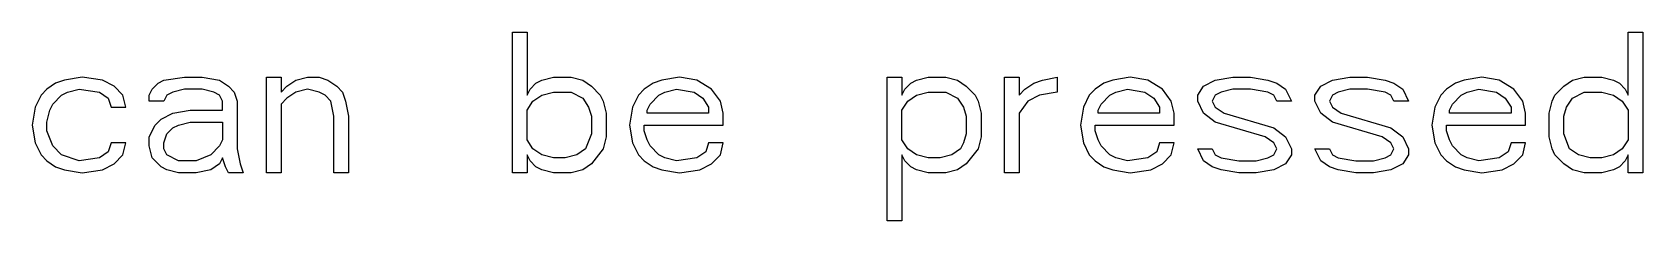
# Model space of a CAD drawing. Header units: millimetres. Extents: x 0 to 594, y 0 to 420.
# Drawn here: x 253.11 to 294.47, y 292.44 to 297.28 of the extents above; entities that cross this region are included whole.
import ezdxf

# ---------------------------------------------------------------- set-up
doc = ezdxf.new("R2010")
doc.units = ezdxf.units.MM
doc.header["$LTSCALE"] = 32.67
doc.layers.add('5_CURVES', color=7, linetype='CONTINUOUS')

msp = doc.modelspace()

# ---------------------------------------------------------------- linework, layer by layer
at = {"layer": '5_CURVES', "color": 7, "linetype": 'CONTINUOUS'}
for p, q in [((265.442, 297.281), (265.818, 297.281)), ((265.442, 293.671), (265.442, 297.281)), ((265.818, 297.281), (265.818, 295.668)), ((294.097, 297.281), (294.473, 297.281)), ((294.097, 295.668), (294.097, 297.281)), ((294.473, 297.281), (294.473, 293.671)), ((253.484, 295.821), (253.334, 295.668)), ((253.71, 295.975), (253.484, 295.821)), ((253.935, 296.052), (253.71, 295.975)), ((254.387, 296.128), (253.935, 296.052)), ((254.011, 295.744), (254.311, 295.821)), ((254.311, 295.821), (254.838, 295.744)), ((254.913, 296.052), (254.387, 296.128)), ((255.214, 295.898), (254.913, 296.052)), ((255.439, 295.668), (255.214, 295.898)), ((256.116, 295.668), (256.192, 295.821)), ((256.192, 295.821), (256.342, 295.975)), ((256.342, 295.975), (256.492, 296.052)), ((256.492, 296.052), (257.019, 296.128)), ((257.019, 295.821), (256.718, 295.744)), ((257.019, 296.128), (257.47, 296.128)), ((257.47, 295.821), (257.019, 295.821)), ((257.47, 296.128), (257.921, 296.052)), ((257.771, 295.744), (257.47, 295.821)), ((257.921, 296.052), (258.147, 295.898)), ((258.147, 295.898), (258.297, 295.744)), ((259.125, 296.128), (259.501, 296.128)), ((259.125, 293.671), (259.125, 296.128)), ((259.501, 296.128), (259.501, 295.744)), ((259.501, 295.744), (259.651, 295.898)), ((259.651, 295.898), (259.877, 296.052)), ((259.877, 296.052), (260.178, 296.128)), ((260.178, 295.821), (259.877, 295.744)), ((260.178, 296.128), (260.478, 296.128)), ((260.478, 295.744), (260.178, 295.821)), ((260.478, 296.128), (260.704, 296.052)), ((260.704, 296.052), (260.93, 295.898)), ((260.93, 295.898), (261.08, 295.744)), ((265.818, 295.668), (265.893, 295.821)), ((265.893, 295.821), (266.044, 295.975)), ((266.044, 295.975), (266.194, 296.052)), ((266.194, 296.052), (266.495, 296.128)), ((266.495, 296.128), (266.946, 296.128)), ((266.946, 296.128), (267.247, 296.052)), ((267.247, 296.052), (267.473, 295.898)), ((267.473, 295.898), (267.698, 295.668)), ((268.827, 295.821), (268.676, 295.668)), ((269.052, 295.975), (268.827, 295.821)), ((269.278, 296.052), (269.052, 295.975)), ((269.729, 296.128), (269.278, 296.052)), ((269.353, 295.744), (269.654, 295.821)), ((269.654, 295.821), (270.105, 295.744)), ((270.18, 296.052), (269.729, 296.128)), ((270.556, 295.821), (270.18, 296.052)), ((270.782, 295.514), (270.556, 295.821)), ((275.069, 296.128), (275.445, 296.128)), ((275.069, 292.442), (275.069, 296.128)), ((275.445, 296.128), (275.445, 295.668)), ((275.445, 295.668), (275.52, 295.821)), ((275.52, 295.821), (275.671, 295.975)), ((275.671, 295.975), (275.821, 296.052)), ((275.821, 296.052), (276.122, 296.128)), ((276.122, 296.128), (276.573, 296.128)), ((276.573, 296.128), (276.874, 296.052)), ((276.874, 296.052), (277.099, 295.898)), ((277.099, 295.898), (277.325, 295.668)), ((278.077, 296.128), (278.453, 296.128)), ((278.077, 293.671), (278.077, 296.128)), ((278.453, 296.128), (278.453, 295.668)), ((278.453, 295.668), (278.604, 295.821)), ((278.604, 295.821), (278.829, 295.975)), ((278.829, 295.975), (279.055, 296.052)), ((279.055, 296.052), (279.431, 296.128)), ((279.431, 296.128), (279.431, 295.744)), ((280.409, 295.821), (280.258, 295.668)), ((280.634, 295.975), (280.409, 295.821)), ((280.86, 296.052), (280.634, 295.975)), ((281.311, 296.128), (280.86, 296.052)), ((280.935, 295.744), (281.236, 295.821)), ((281.236, 295.821), (281.687, 295.744)), ((281.762, 296.052), (281.311, 296.128)), ((282.138, 295.821), (281.762, 296.052)), ((282.364, 295.514), (282.138, 295.821)), ((283.041, 295.668), (283.191, 295.898)), ((283.191, 295.898), (283.492, 296.052)), ((283.492, 296.052), (283.943, 296.128)), ((283.943, 295.821), (283.643, 295.744)), ((283.943, 296.128), (284.395, 296.128)), ((284.395, 295.821), (283.943, 295.821)), ((284.395, 296.128), (284.846, 296.052)), ((284.846, 295.744), (284.395, 295.821)), ((284.846, 296.052), (285.072, 295.975)), ((285.072, 295.975), (285.297, 295.821)), ((285.297, 295.821), (285.448, 295.514)), ((286.049, 295.668), (286.2, 295.898)), ((286.2, 295.898), (286.501, 296.052)), ((286.501, 296.052), (286.952, 296.128)), ((286.952, 295.821), (286.651, 295.744)), ((286.952, 296.128), (287.403, 296.128)), ((287.403, 295.821), (286.952, 295.821)), ((287.403, 296.128), (287.854, 296.052)), ((287.854, 295.744), (287.403, 295.821)), ((287.854, 296.052), (288.08, 295.975)), ((288.08, 295.975), (288.306, 295.821)), ((288.306, 295.821), (288.456, 295.514)), ((289.434, 295.821), (289.283, 295.668)), ((289.659, 295.975), (289.434, 295.821)), ((289.885, 296.052), (289.659, 295.975)), ((290.336, 296.128), (289.885, 296.052)), ((289.96, 295.744), (290.261, 295.821)), ((290.261, 295.821), (290.712, 295.744)), ((290.787, 296.052), (290.336, 296.128)), ((291.163, 295.821), (290.787, 296.052)), ((291.389, 295.514), (291.163, 295.821)), ((292.216, 295.668), (292.442, 295.898)), ((292.442, 295.898), (292.668, 296.052)), ((292.668, 296.052), (292.968, 296.128)), ((292.968, 296.128), (293.42, 296.128)), ((293.42, 296.128), (293.721, 296.052)), ((293.721, 296.052), (293.871, 295.975)), ((293.871, 295.975), (294.021, 295.821)), ((294.021, 295.821), (294.097, 295.668)), ((253.183, 295.36), (253.108, 294.899)), ((253.334, 295.668), (253.183, 295.36)), ((253.559, 295.284), (253.634, 295.437)), ((253.634, 295.437), (253.86, 295.668)), ((253.86, 295.668), (254.011, 295.744)), ((254.838, 295.744), (255.063, 295.591)), ((255.063, 295.591), (255.139, 295.36)), ((255.139, 295.36), (255.515, 295.36)), ((255.515, 295.36), (255.439, 295.668)), ((256.116, 295.514), (256.116, 295.668)), ((256.492, 295.514), (256.116, 295.514)), ((256.568, 295.668), (256.492, 295.514)), ((256.718, 295.744), (256.568, 295.668)), ((257.921, 295.668), (257.771, 295.744)), ((257.997, 295.514), (257.921, 295.668)), ((257.997, 295.284), (257.997, 295.514)), ((258.297, 295.744), (258.373, 295.514)), ((258.373, 295.514), (258.373, 294.285)), ((259.651, 295.591), (259.501, 295.437)), ((259.501, 295.437), (259.501, 293.671)), ((259.877, 295.744), (259.651, 295.591)), ((260.629, 295.668), (260.478, 295.744)), ((260.779, 295.514), (260.629, 295.668)), ((260.854, 295.13), (260.779, 295.514)), ((261.08, 295.744), (261.155, 295.514)), ((261.155, 295.514), (261.231, 295.13)), ((265.818, 295.284), (265.969, 295.514)), ((265.969, 295.514), (266.194, 295.668)), ((266.194, 295.668), (266.495, 295.744)), ((266.495, 295.744), (266.946, 295.744)), ((266.946, 295.744), (267.247, 295.591)), ((267.247, 295.591), (267.398, 295.36)), ((267.398, 295.36), (267.473, 295.13)), ((267.698, 295.668), (267.774, 295.514)), ((267.774, 295.514), (267.849, 295.207)), ((268.526, 295.36), (268.451, 294.899)), ((268.676, 295.668), (268.526, 295.36)), ((268.902, 295.284), (268.977, 295.437)), ((268.977, 295.437), (269.203, 295.668)), ((269.203, 295.668), (269.353, 295.744)), ((270.105, 295.744), (270.331, 295.591)), ((270.331, 295.591), (270.481, 295.36)), ((270.481, 295.36), (270.481, 295.207)), ((270.857, 295.207), (270.782, 295.514)), ((275.445, 295.284), (275.595, 295.514)), ((275.595, 295.514), (275.821, 295.668)), ((275.821, 295.668), (276.122, 295.744)), ((276.122, 295.744), (276.573, 295.744)), ((276.573, 295.744), (276.874, 295.591)), ((276.874, 295.591), (277.024, 295.36)), ((277.024, 295.36), (277.099, 295.13)), ((277.325, 295.668), (277.4, 295.514)), ((277.4, 295.514), (277.476, 295.207)), ((278.679, 295.514), (278.453, 295.207)), ((278.98, 295.668), (278.679, 295.514)), ((279.431, 295.744), (278.98, 295.668)), ((280.108, 295.36), (280.033, 294.899)), ((280.258, 295.668), (280.108, 295.36)), ((280.484, 295.284), (280.559, 295.437)), ((280.559, 295.437), (280.785, 295.668)), ((280.785, 295.668), (280.935, 295.744)), ((281.687, 295.744), (281.913, 295.591)), ((281.913, 295.591), (282.063, 295.36)), ((282.063, 295.36), (282.063, 295.207)), ((282.439, 295.207), (282.364, 295.514)), ((283.041, 295.514), (283.041, 295.668)), ((283.191, 295.207), (283.041, 295.514)), ((283.492, 295.668), (283.417, 295.514)), ((283.417, 295.514), (283.492, 295.36)), ((283.643, 295.744), (283.492, 295.668)), ((283.492, 295.36), (283.718, 295.207)), ((284.996, 295.668), (284.846, 295.744)), ((285.072, 295.514), (284.996, 295.668)), ((285.448, 295.514), (285.072, 295.514)), ((286.049, 295.514), (286.049, 295.668)), ((286.2, 295.207), (286.049, 295.514)), ((286.501, 295.668), (286.425, 295.514)), ((286.425, 295.514), (286.501, 295.36)), ((286.651, 295.744), (286.501, 295.668)), ((286.501, 295.36), (286.726, 295.207)), ((288.005, 295.668), (287.854, 295.744)), ((288.08, 295.514), (288.005, 295.668)), ((288.456, 295.514), (288.08, 295.514)), ((289.133, 295.36), (289.058, 294.899)), ((289.283, 295.668), (289.133, 295.36)), ((289.509, 295.284), (289.584, 295.437)), ((289.584, 295.437), (289.81, 295.668)), ((289.81, 295.668), (289.96, 295.744)), ((290.712, 295.744), (290.938, 295.591)), ((290.938, 295.591), (291.088, 295.36)), ((291.088, 295.36), (291.088, 295.207)), ((291.464, 295.207), (291.389, 295.514)), ((292.066, 295.207), (292.141, 295.514)), ((292.141, 295.514), (292.216, 295.668)), ((292.442, 295.13), (292.517, 295.36)), ((292.517, 295.36), (292.668, 295.591)), ((292.668, 295.591), (292.968, 295.744)), ((292.968, 295.744), (293.42, 295.744)), ((293.42, 295.744), (293.721, 295.668)), ((293.721, 295.668), (293.946, 295.514)), ((293.946, 295.514), (294.097, 295.284)), ((253.484, 294.976), (253.559, 295.284)), ((253.484, 294.746), (253.484, 294.976)), ((256.267, 294.899), (256.417, 295.053)), ((256.417, 295.053), (256.718, 295.207)), ((256.718, 295.207), (257.169, 295.284)), ((256.868, 294.899), (257.169, 294.976)), ((257.169, 295.284), (257.997, 295.284)), ((257.169, 294.976), (257.997, 294.976)), ((257.997, 294.976), (257.997, 294.515)), ((260.854, 293.671), (260.854, 295.13)), ((261.231, 295.13), (261.231, 293.671)), ((265.818, 294.515), (265.818, 295.284)), ((267.473, 295.13), (267.473, 294.669)), ((267.849, 295.207), (267.849, 294.592)), ((268.902, 295.207), (268.902, 295.284)), ((270.481, 295.207), (268.902, 295.207)), ((270.857, 294.899), (270.857, 295.207)), ((275.445, 294.515), (275.445, 295.284)), ((277.099, 295.13), (277.099, 294.669)), ((277.476, 295.207), (277.476, 294.592)), ((278.453, 295.207), (278.453, 293.671)), ((280.484, 295.207), (280.484, 295.284)), ((282.063, 295.207), (280.484, 295.207)), ((282.439, 294.899), (282.439, 295.207)), ((283.492, 294.976), (283.191, 295.207)), ((284.771, 294.592), (283.492, 294.976)), ((283.718, 295.207), (284.996, 294.823)), ((286.501, 294.976), (286.2, 295.207)), ((287.779, 294.592), (286.501, 294.976)), ((286.726, 295.207), (288.005, 294.823)), ((289.509, 295.207), (289.509, 295.284)), ((291.088, 295.207), (289.509, 295.207)), ((291.464, 294.899), (291.464, 295.207)), ((292.066, 294.592), (292.066, 295.207)), ((292.442, 294.669), (292.442, 295.13)), ((294.097, 295.284), (294.097, 294.515)), ((253.108, 294.899), (253.183, 294.439)), ((253.634, 294.362), (253.484, 294.746)), ((256.116, 294.592), (256.267, 294.899)), ((256.116, 294.362), (256.116, 294.592)), ((256.492, 294.439), (256.568, 294.669)), ((256.568, 294.669), (256.718, 294.823)), ((256.718, 294.823), (256.868, 294.899)), ((267.473, 294.669), (267.322, 294.285)), ((267.849, 294.592), (267.774, 294.285)), ((268.451, 294.899), (268.526, 294.439)), ((268.827, 294.899), (270.857, 294.899)), ((268.827, 294.746), (268.827, 294.899)), ((268.902, 294.515), (268.827, 294.746)), ((277.099, 294.669), (277.024, 294.439)), ((277.476, 294.592), (277.4, 294.285)), ((280.033, 294.899), (280.108, 294.439)), ((280.409, 294.899), (282.439, 294.899)), ((280.409, 294.746), (280.409, 294.899)), ((280.484, 294.515), (280.409, 294.746)), ((284.996, 294.439), (284.771, 294.592)), ((284.996, 294.823), (285.297, 294.592)), ((285.297, 294.592), (285.448, 294.285)), ((288.005, 294.439), (287.779, 294.592)), ((288.005, 294.823), (288.306, 294.592)), ((288.306, 294.592), (288.456, 294.285)), ((289.058, 294.899), (289.133, 294.439)), ((289.434, 294.899), (291.464, 294.899)), ((289.434, 294.746), (289.434, 294.899)), ((289.509, 294.515), (289.434, 294.746)), ((292.141, 294.285), (292.066, 294.592)), ((292.592, 294.285), (292.442, 294.669)), ((253.183, 294.439), (253.334, 294.131)), ((253.334, 294.131), (253.484, 293.978)), ((253.86, 294.131), (253.634, 294.362)), ((254.311, 293.978), (253.86, 294.131)), ((255.063, 294.208), (254.838, 294.055)), ((255.139, 294.439), (255.063, 294.208)), ((255.515, 294.439), (255.139, 294.439)), ((255.214, 293.901), (255.439, 294.131)), ((255.439, 294.131), (255.515, 294.439)), ((256.192, 294.055), (256.116, 294.362)), ((256.492, 294.285), (256.492, 294.439)), ((256.568, 294.131), (256.492, 294.285)), ((256.868, 293.978), (256.568, 294.131)), ((257.696, 294.131), (257.32, 293.978)), ((257.921, 294.362), (257.696, 294.131)), ((257.997, 294.515), (257.921, 294.362)), ((258.373, 294.285), (258.448, 293.901)), ((265.969, 294.285), (265.818, 294.515)), ((265.818, 294.131), (265.818, 293.671)), ((265.893, 293.978), (265.818, 294.131)), ((266.194, 294.131), (265.969, 294.285)), ((266.495, 294.055), (266.194, 294.131)), ((267.097, 294.131), (266.796, 294.055)), ((267.322, 294.285), (267.097, 294.131)), ((267.774, 294.285), (267.473, 293.901)), ((268.526, 294.439), (268.676, 294.131)), ((268.676, 294.131), (268.827, 293.978)), ((268.977, 294.362), (268.902, 294.515)), ((269.203, 294.131), (268.977, 294.362)), ((269.353, 294.055), (269.203, 294.131)), ((270.406, 294.208), (270.18, 294.055)), ((270.481, 294.439), (270.406, 294.208)), ((270.857, 294.439), (270.481, 294.439)), ((270.556, 293.901), (270.782, 294.131)), ((270.782, 294.131), (270.857, 294.439)), ((275.595, 294.285), (275.445, 294.515)), ((275.445, 294.131), (275.445, 292.442)), ((275.52, 293.978), (275.445, 294.131)), ((275.821, 294.131), (275.595, 294.285)), ((276.122, 294.055), (275.821, 294.131)), ((276.723, 294.131), (276.423, 294.055)), ((276.949, 294.285), (276.723, 294.131)), ((277.024, 294.439), (276.949, 294.285)), ((277.4, 294.285), (277.099, 293.901)), ((280.108, 294.439), (280.258, 294.131)), ((280.258, 294.131), (280.409, 293.978)), ((280.559, 294.362), (280.484, 294.515)), ((280.785, 294.131), (280.559, 294.362)), ((280.935, 294.055), (280.785, 294.131)), ((281.988, 294.208), (281.762, 294.055)), ((282.063, 294.439), (281.988, 294.208)), ((282.439, 294.439), (282.063, 294.439)), ((282.138, 293.901), (282.364, 294.131)), ((282.364, 294.131), (282.439, 294.439)), ((283.041, 294.285), (283.417, 294.285)), ((283.191, 293.978), (283.041, 294.285)), ((283.417, 294.285), (283.492, 294.131)), ((283.492, 294.131), (283.643, 294.055)), ((284.846, 294.055), (284.996, 294.131)), ((285.072, 294.285), (284.996, 294.439)), ((284.996, 294.131), (285.072, 294.285)), ((285.448, 294.131), (285.297, 293.901)), ((285.448, 294.285), (285.448, 294.131)), ((286.049, 294.285), (286.425, 294.285)), ((286.2, 293.978), (286.049, 294.285)), ((286.425, 294.285), (286.501, 294.131)), ((286.501, 294.131), (286.651, 294.055)), ((287.854, 294.055), (288.005, 294.131)), ((288.08, 294.285), (288.005, 294.439)), ((288.005, 294.131), (288.08, 294.285)), ((288.456, 294.131), (288.306, 293.901)), ((288.456, 294.285), (288.456, 294.131)), ((289.133, 294.439), (289.283, 294.131)), ((289.283, 294.131), (289.434, 293.978)), ((289.584, 294.362), (289.509, 294.515)), ((289.81, 294.131), (289.584, 294.362)), ((289.96, 294.055), (289.81, 294.131)), ((291.013, 294.208), (290.787, 294.055)), ((291.088, 294.439), (291.013, 294.208)), ((291.464, 294.439), (291.088, 294.439)), ((291.163, 293.901), (291.389, 294.131)), ((291.389, 294.131), (291.464, 294.439)), ((292.216, 294.131), (292.141, 294.285)), ((292.442, 293.901), (292.216, 294.131)), ((292.818, 294.131), (292.592, 294.285)), ((293.119, 294.055), (292.818, 294.131)), ((293.721, 294.131), (293.42, 294.055)), ((293.946, 294.285), (293.721, 294.131)), ((294.097, 294.515), (293.946, 294.285)), ((294.097, 294.131), (294.021, 293.978)), ((294.097, 293.671), (294.097, 294.131)), ((253.484, 293.978), (253.71, 293.824)), ((253.71, 293.824), (253.935, 293.747)), ((253.935, 293.747), (254.387, 293.671)), ((254.838, 294.055), (254.311, 293.978)), ((254.387, 293.671), (254.913, 293.747)), ((254.913, 293.747), (255.214, 293.901)), ((256.417, 293.824), (256.192, 294.055)), ((256.568, 293.747), (256.417, 293.824)), ((256.868, 293.671), (256.568, 293.747)), ((257.32, 293.978), (256.868, 293.978)), ((257.696, 293.747), (257.32, 293.671)), ((257.921, 293.901), (257.696, 293.747)), ((257.997, 294.055), (257.921, 293.901)), ((258.072, 293.824), (257.997, 294.055)), ((258.147, 293.671), (258.072, 293.824)), ((258.448, 293.901), (258.523, 293.671)), ((266.044, 293.824), (265.893, 293.978)), ((266.194, 293.747), (266.044, 293.824)), ((266.495, 293.671), (266.194, 293.747)), ((266.796, 294.055), (266.495, 294.055)), ((267.247, 293.747), (266.946, 293.671)), ((267.473, 293.901), (267.247, 293.747)), ((268.827, 293.978), (269.052, 293.824)), ((269.052, 293.824), (269.278, 293.747)), ((269.278, 293.747), (269.729, 293.671)), ((269.654, 293.978), (269.353, 294.055)), ((270.18, 294.055), (269.654, 293.978)), ((269.729, 293.671), (270.256, 293.747)), ((270.256, 293.747), (270.556, 293.901)), ((275.671, 293.824), (275.52, 293.978)), ((275.821, 293.747), (275.671, 293.824)), ((276.122, 293.671), (275.821, 293.747)), ((276.423, 294.055), (276.122, 294.055)), ((276.874, 293.747), (276.573, 293.671)), ((277.099, 293.901), (276.874, 293.747)), ((280.409, 293.978), (280.634, 293.824)), ((280.634, 293.824), (280.86, 293.747)), ((280.86, 293.747), (281.311, 293.671)), ((281.236, 293.978), (280.935, 294.055)), ((281.762, 294.055), (281.236, 293.978)), ((281.311, 293.671), (281.838, 293.747)), ((281.838, 293.747), (282.138, 293.901)), ((283.417, 293.824), (283.191, 293.978)), ((283.643, 293.747), (283.417, 293.824)), ((283.643, 294.055), (284.094, 293.978)), ((284.094, 293.671), (283.643, 293.747)), ((284.094, 293.978), (284.545, 293.978)), ((284.545, 293.978), (284.846, 294.055)), ((284.996, 293.747), (284.545, 293.671)), ((285.297, 293.901), (284.996, 293.747)), ((286.425, 293.824), (286.2, 293.978)), ((286.651, 293.747), (286.425, 293.824)), ((286.651, 294.055), (287.102, 293.978)), ((287.102, 293.671), (286.651, 293.747)), ((287.102, 293.978), (287.553, 293.978)), ((287.553, 293.978), (287.854, 294.055)), ((288.005, 293.747), (287.553, 293.671)), ((288.306, 293.901), (288.005, 293.747)), ((289.434, 293.978), (289.659, 293.824)), ((289.659, 293.824), (289.885, 293.747)), ((289.885, 293.747), (290.336, 293.671)), ((290.261, 293.978), (289.96, 294.055)), ((290.787, 294.055), (290.261, 293.978)), ((290.336, 293.671), (290.863, 293.747)), ((290.863, 293.747), (291.163, 293.901)), ((292.668, 293.747), (292.442, 293.901)), ((292.968, 293.671), (292.668, 293.747)), ((293.42, 294.055), (293.119, 294.055)), ((293.721, 293.747), (293.42, 293.671)), ((293.871, 293.824), (293.721, 293.747)), ((294.021, 293.978), (293.871, 293.824)), ((257.32, 293.671), (256.868, 293.671)), ((258.523, 293.671), (258.147, 293.671)), ((259.501, 293.671), (259.125, 293.671)), ((261.231, 293.671), (260.854, 293.671)), ((265.818, 293.671), (265.442, 293.671)), ((266.946, 293.671), (266.495, 293.671)), ((276.573, 293.671), (276.122, 293.671)), ((278.453, 293.671), (278.077, 293.671)), ((284.545, 293.671), (284.094, 293.671)), ((287.553, 293.671), (287.102, 293.671)), ((293.42, 293.671), (292.968, 293.671)), ((294.473, 293.671), (294.097, 293.671)), ((275.445, 292.442), (275.069, 292.442))]:
    msp.add_line(p, q, dxfattribs=at)

doc.saveas('drawing.dxf')
